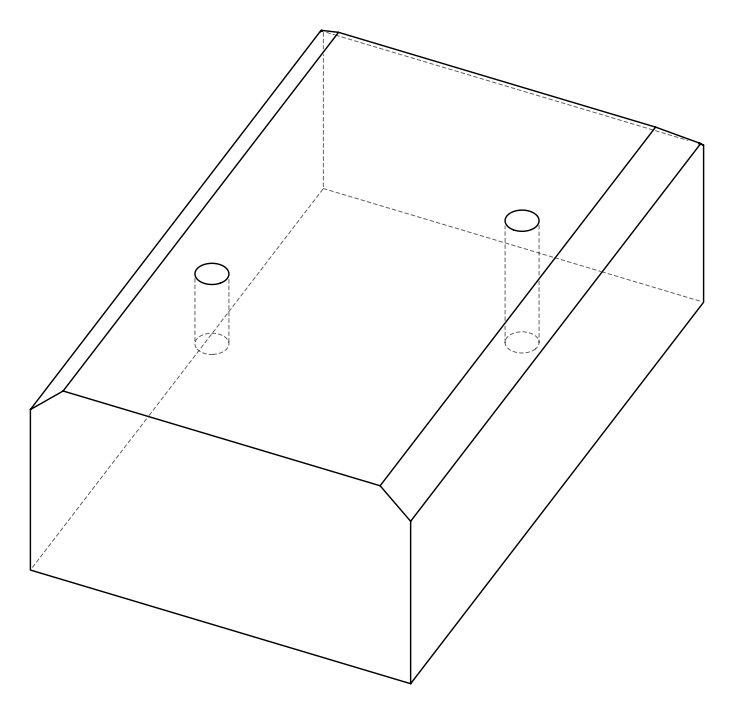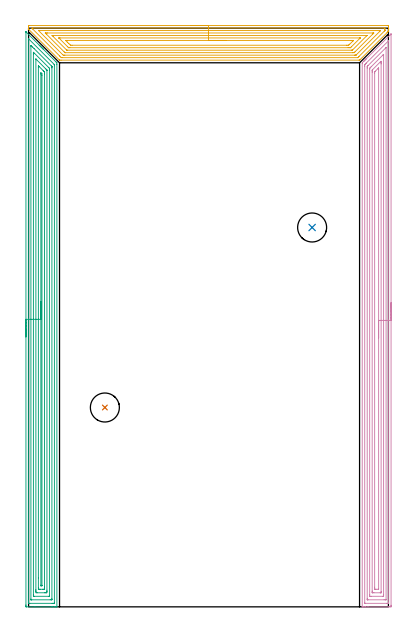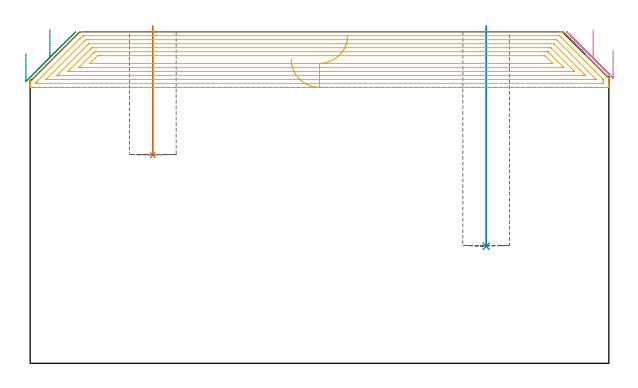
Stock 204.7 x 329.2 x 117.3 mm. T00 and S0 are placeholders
(PLAN: 5 operations, 1 tool changes, 45.2 min)
(1 INDEXABLE_INSERT_DRILL_BLIND_HOLE_FROM_SOLID | STEP1POCKET | NXT0302_004 | 0.18 min | 9289 mm3)
(2 INDEXABLE_INSERT_DRILL_BLIND_HOLE_FROM_SOLID_1 | STEP1POCKET_1 | NXT0302_004 | 0.31 min | 16167 mm3)
(3 AREA_MILL | FG_CHAMFER_SURFACE | UGT0205_001 | 18.05 min | 50916 mm3)
(4 AREA_MILL_1 | FG_CHAMFER_SURFACE_1 | UGT0205_001 | 15.59 min | 44190 mm3)
(5 AREA_MILL_2 | FG_CHAMFER_SURFACE_2 | UGT0205_001 | 11.06 min | 35825 mm3)
(TOOL NXT0302_004 | Index. Insert Drill 16.5mm [880-D1650L20-05] | D16.5 PA176 FL83 Z2)
(TOOL UGT0205_001 | Chamfer Mill 20 x 3 x 45 deg. | D20 FL50 Z2)
(OP 1 INDEXABLE_INSERT_DRILL_BLIND_HOLE_FROM_SOLID)
G17 G21 G94 G90
T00 M6
G54
G17 G0 G90 X43.4 Y113.4 S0 M3
G43 Z127.3 H1
G94 G81 G98 Z73.6 F250. R119.3
G80
M5
M2
(OP 2 INDEXABLE_INSERT_DRILL_BLIND_HOLE_FROM_SOLID_1)
G17 G21 G94 G90
T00 M6
G54
G17 G0 G90 X161.3 Y215.8 S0 M3
G43 Z127.3 H1
G94 G81 G98 Z41.4 F250. R119.3
G80
M5
M2
(OP 3 AREA_MILL)
G17 G21 G94 G90
T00 M6
G54
G17 G0 G90 X-1.5 Y153.55 S1061 M3
G43 Z127.3 H0
Z109.7
G94 G1 Y153.588 Z108.828 F250.
Y153.702 Z107.963
Y153.891 Z107.112
Y154.153 Z106.28
Y154.487 Z105.474
Y154.89 Z104.7
Y155.358 Z103.964
Y155.89 Z103.272
Y156.479 Z102.629
Y157.122 Z102.04
Y157.814 Z101.508
Y158.55 Z101.04
Y159.324 Z100.637
Y160.13 Z100.303
Y160.962 Z100.041
Y161.813 Z99.852
Y162.678 Z99.738
Y163.55 Z99.7
Y327.085
X-1.496 Y327.086 Z99.704
X-1.486 Y327.085 Z99.713
X-1.451 Y327.051 Z99.748
X-1.064 Y326.665 Z100.134
X6.047 Y319.553 Z107.247
X6.254 Y319.347 Z107.452
X6.42 Y319.183 Z107.614
X6.58 Y319.021 Z107.778
X6.701 Y318.9 Z107.898
X6.86 Y318.743 Z108.055
X7.015 Y318.587 Z108.212
X7.147 Y318.454 Z108.345
X7.3 Y318.302 Z108.495
X7.449 Y318.152 Z108.646
X7.593 Y318.008 Z108.791
X7.74 Y317.862 Z108.936
X7.883 Y317.718 Z109.08
X8.04 Y317.561 Z109.238
X8.18 Y317.422 Z109.376
X8.317 Y317.284 Z109.515
X8.486 Y317.115 Z109.684
X12.504 Y313.097 Z113.702
X15.664 Y309.937 Z116.863
X16.071 Y309.526 Z117.271
X16.093 Y309.5 Z117.293
X16.1 Y308.633 Z117.3
Y0.164
X16.094 Y0.01 Z117.293
X15.779 Y0. Z116.978
X15.43 Z116.63
X14.783 Z115.978
X13.579 Z114.776
X13.022 Z114.216
X3.617 Z104.814
X-1.064 Y0.001 Z100.134
X-1.273 Y0.004 Z99.925
X-1.492 Y0.01 Z99.706
X-1.495 Y0.173 Z99.703
X-1.499 Y0.611 Z99.701
X-1.5 Y1.053 Z99.7
Y163.55
X-0.086 Z101.114
X-0.085 Y322.918 Z101.115
X-0.081 Y323.194 Z101.119
X-0.079 Y323.214 Z101.121
X-0.065 Y323.205 Z101.135
X-0.027 Y323.174 Z101.173
X0.009 Y323.141 Z101.209
X14.517 Y308.633 Z115.717
X14.605 Y308.541 Z115.805
X14.658 Y308.482 Z115.858
X14.679 Y308.454 Z115.879
X14.681 Y308.434 Z115.881
X14.684 Y308.236 Z115.884
X14.686 Y307.839 Z115.886
X14.685 Y2.496 Z115.885
X14.684 Y2.396 Z115.884
X14.677 Y2.01 Z115.877
X14.291 Y2.002 Z115.491
X13.903 Y2.001 Z115.103
X13.413 Y2. Z114.613
X0.697 Y2.001 Z101.897
X0.204 Y2.003 Z101.404
X0.005 Y2.01 Z101.205
X-0.079 Y2.037 Z101.121
X-0.084 Y2.296 Z101.116
X-0.085 Y2.396 Z101.115
X-0.086 Y3.19 Z101.114
Y163.55
X1.328 Z102.528
X1.329 Y318.706 Z102.529
X1.333 Y319.347 Z102.533
X1.334 Y319.35 Z102.534
X1.348 Y319.347 Z102.548
X1.577 Y319.121 Z102.777
X2.247 Y318.454 Z103.447
X3.14 Y317.561 Z104.34
X13.022 Y307.678 Z114.222
X13.225 Y307.467 Z114.425
X13.248 Y307.441 Z114.448
X13.264 Y307.4 Z114.464
X13.268 Y307.268 Z114.468
X13.27 Y307.1 Z114.47
X13.271 Y306.847 Z114.471
Y306.595
Y4.823
X13.266 Y4.182 Z114.466
X13.264 Y4.057 Z114.464
X13.256 Y4.01 Z114.456
X13.198 Y4.004 Z114.398
X13.022 Y4.002 Z114.222
X12.321 Y4. Z113.521
X1.757 Z102.957
X1.577 Y4.002 Z102.777
X1.398 Y4.006 Z102.598
X1.349 Y4.01 Z102.549
X1.335 Y4.017 Z102.535
X1.333 Y4.031 Z102.533
X1.33 Y4.098 Z102.53
X1.329 Y4.182 Z102.529
X1.328 Y4.434 Z102.528
Y163.55
X2.743 Z103.943
Y314.593
X2.745 Y314.883 Z103.945
X2.75 Y315.48 Z103.95
X3.338 Y314.912 Z104.538
X3.368 Y314.883 Z104.568
X11.404 Y306.847 Z112.604
X11.549 Y306.698 Z112.749
X11.85 Y306.389 Z113.05
X11.853 Y306.247 Z113.053
X11.855 Y305.955 Z113.055
X11.857 Y305.351 Z113.057
Y305.062
Y6.257
X11.855 Y6.055 Z113.055
X11.853 Y6.021 Z113.053
X11.85 Y6.011 Z113.05
X11.844 Y6.008 Z113.044
X11.792 Y6.003 Z112.992
X11.686 Y6.001 Z112.886
X3.306 Y6. Z104.506
X2.911 Y6.002 Z104.111
X2.812 Y6.004 Z104.012
X2.764 Y6.01 Z103.964
X2.749 Y6.013 Z103.949
X2.748 Y6.028 Z103.948
X2.745 Y6.128 Z103.945
X2.743 Y6.571 Z103.943
Y6.86
Y163.55
X4.157 Z105.357
Y311.374
X4.158 Y311.437 Z105.358
X4.161 Y311.562 Z105.361
X4.164 Y311.627 Z105.364
X4.178 Y311.616 Z105.378
X4.219 Y311.58 Z105.419
X4.49 Y311.311 Z105.69
X9.847 Y305.955 Z111.047
X10.381 Y305.412 Z111.581
X10.42 Y305.37 Z111.62
X10.436 Y305.33 Z111.636
X10.439 Y305.249 Z111.639
X10.442 Y305.124 Z111.642
X10.443 Y9.476 Z111.643
X10.439 Y8.646 Z111.639
X10.437 Y8.59 Z111.637
X10.381 Y8.01 Z111.581
X10.134 Y8.004 Z111.334
X9.501 Y8.001 Z110.701
X9.257 Y8. Z110.457
X4.854 Y8.002 Z106.054
X4.219 Y8.01 Z105.419
X4.164 Y8.646 Z105.364
X4.16 Y8.705 Z105.36
X4.157 Y9.539 Z105.357
Y9.601
Y163.55
X5.571 Z106.771
Y306.847
X5.572 Y307.26 Z106.772
X5.577 Y307.74 Z106.777
X5.578 Y307.76 Z106.778
X5.606 Y307.74 Z106.806
X5.979 Y307.371 Z107.179
X8.29 Y305.062 Z109.49
X8.621 Y304.727 Z109.821
X8.896 Y304.444 Z110.096
X9.022 Y304.302 Z110.222
X9.024 Y304.169 Z110.224
X9.027 Y303.756 Z110.227
X9.029 Y303.276 Z110.229
Y302.862
Y11.324
X9.028 Y10.911 Z110.228
X9.025 Y10.432 Z110.225
X9.022 Y10.025 Z110.222
X8.621 Y10.01 Z109.821
X8.163 Y10.002 Z109.363
X6.86 Y10.001 Z108.06
X6.403 Y10.002 Z107.603
X5.979 Y10.01 Z107.179
X5.578 Y10.027 Z106.778
X5.575 Y10.432 Z106.775
X5.572 Y10.845 Z106.772
X5.571 Y16.483 Z106.771
Y163.55
X6.985 Z108.185
X6.986 Y303.148 Z108.186
Y303.276
X6.992 Y303.895 Z108.192
X7.608 Y303.276 Z108.808
X7.614 Y302.383 Z108.814
Y12.217
X7.611 Y12.058 Z108.811
X7.608 Y12.02 Z108.808
X7.606 Y12.01 Z108.806
X7.585 Y12.007 Z108.785
X7.514 Y12.003 Z108.714
X7.407 Y12.001 Z108.607
X7.073 Z108.273
X7.019 Y12.003 Z108.219
X7.003 Y12.007 Z108.203
X6.992 Y12.011 Z108.192
X6.99 Y12.033 Z108.19
X6.987 Y12.088 Z108.187
X6.986 Y12.217 Z108.186
X6.985 Y12.344 Z108.185
Y163.55
Y164.422 Z108.223
Y165.286 Z108.337
Y166.138 Z108.526
Y166.97 Z108.788
Y167.776 Z109.122
Y168.55 Z109.525
Y169.286 Z109.994
Y169.978 Z110.525
Y170.621 Z111.114
Y171.21 Z111.757
Y171.741 Z112.449
Y172.21 Z113.185
Y172.613 Z113.959
Y172.947 Z114.765
Y173.209 Z115.597
Y173.398 Z116.449
Y173.512 Z117.314
Y173.55 Z118.185
G0 Z127.3
M5
M2
(OP 4 AREA_MILL_1)
G17 G21 G94 G90
T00 M6
G54
G17 G0 G90 X206.2 Y172.95 S1061 M3
G43 Z127.3 H0
Z110.9
G94 G1 Y172.912 Z110.028 F250.
Y172.798 Z109.164
Y172.609 Z108.312
Y172.347 Z107.48
Y172.013 Z106.674
Y171.61 Z105.9
Y171.141 Z105.164
Y170.61 Z104.472
Y170.021 Z103.829
Y169.378 Z103.24
Y168.686 Z102.708
Y167.95 Z102.24
Y167.176 Z101.837
Y166.37 Z101.503
Y165.538 Z101.241
Y164.686 Z101.052
Y163.821 Z100.938
Y162.95 Z100.9
Y0.914
X206.199 Y0.632 Z100.901
X206.193 Y0.027 Z100.904
X206.192 Y0.007 Z100.906
X205.589 Y0.003 Z101.508
X204.959 Y0. Z102.139
X193.089 Z114.006
X191.672 Z115.425
X191.304 Z115.792
X190.567 Z116.532
X190.304 Z116.796
X189.868 Z117.224
X189.833 Z117.258
X189.803 Y0.009 Z117.288
X189.8 Y0.184 Z117.3
Y309.171
X189.805 Y309.503 Z117.29
X189.946 Y309.648 Z117.15
X190.663 Y310.363 Z116.436
X190.708 Y310.41 Z116.389
X190.754 Y310.455 Z116.345
X190.961 Y310.661 Z116.138
X191.006 Y310.707 Z116.091
X191.051 Y310.752 Z116.048
X191.259 Y310.959 Z115.84
X191.304 Y311.005 Z115.793
X191.349 Y311.049 Z115.75
X191.557 Y311.257 Z115.542
X191.601 Y311.303 Z115.496
X191.646 Y311.346 Z115.453
X191.855 Y311.555 Z115.244
X191.899 Y311.6 Z115.198
X191.943 Y311.643 Z115.156
X192.153 Y311.854 Z114.946
X205.568 Y325.268 Z101.531
X206.036 Y325.737 Z101.061
X206.168 Y325.864 Z100.93
X206.194 Y325.882 Z100.904
X206.199 Y325.864 Z100.899
X206.2 Y162.95 Z100.9
X204.786 Z102.314
Y2.331
X204.785 Y2.241 Z102.315
X204.781 Y2.062 Z102.319
X204.779 Y2.016 Z102.321
X204.772 Y2.009 Z102.328
X204.748 Y2.006 Z102.352
X204.696 Y2.003 Z102.404
X204.223 Y2. Z102.877
X203.803 Z103.297
X191.304 Y2.001 Z115.796
X191.244 Y2.003 Z115.856
X191.227 Y2.006 Z115.873
X191.223 Y2.008 Z115.877
X191.221 Y2.033 Z115.879
X191.217 Y2.151 Z115.883
X191.214 Y2.51 Z115.886
Y307.472
X191.216 Y308.276 Z115.884
X191.217 Y308.363 Z115.883
X191.221 Y308.45 Z115.879
X191.304 Y308.542 Z115.796
X191.614 Y308.86 Z115.486
X191.92 Y309.171 Z115.18
X192.058 Y309.309 Z115.042
X204.696 Y321.946 Z102.404
X204.74 Y321.988 Z102.36
X204.774 Y322.017 Z102.326
X204.778 Y322.018 Z102.322
X204.78 Y322.009 Z102.32
X204.783 Y321.96 Z102.317
X204.785 Y321.781 Z102.315
X204.786 Y321.691 Z102.314
Y162.95
X203.372 Z103.728
X203.371 Y4.209 Z103.729
X203.37 Y4.094 Z103.73
X203.367 Y4.037 Z103.733
X203.365 Y4.016 Z103.735
X203.327 Y4.01 Z103.773
X203.117 Y4.002 Z103.983
X202.911 Y4.001 Z104.189
X202.226 Y4. Z104.874
X193.089 Y4.001 Z114.011
X192.881 Y4.002 Z114.219
X192.742 Y4.006 Z114.358
X192.637 Y4.01 Z114.463
X192.635 Y4.056 Z114.465
X192.632 Y4.209 Z114.468
X192.629 Y4.67 Z114.471
Y306.488
X192.631 Y306.947 Z114.469
X192.635 Y307.382 Z114.465
X192.644 Y307.433 Z114.456
X192.685 Y307.479 Z114.415
X192.752 Y307.55 Z114.348
X192.836 Y307.636 Z114.264
X193.089 Y307.89 Z114.011
X203.344 Y318.143 Z103.756
X203.361 Y318.157 Z103.739
X203.368 Y318.159 Z103.732
X203.369 Y318.157 Z103.731
X203.371 Y318.141 Z103.729
Y318.114
X203.372 Y162.95 Z103.728
X201.957 Z105.143
Y6.892
X201.952 Y6.063 Z105.148
X201.951 Y6.012 Z105.149
X201.904 Y6.008 Z105.196
X201.793 Y6.004 Z105.307
X201.57 Y6.001 Z105.53
X194.875 Y6. Z112.225
X194.429 Y6.001 Z112.671
X194.207 Y6.004 Z112.893
X194.096 Y6.008 Z113.004
X194.05 Y6.012 Z113.05
X194.043 Y6.892 Z113.057
Y306.01
X194.045 Y306.219 Z113.055
X194.047 Y306.322 Z113.053
X194.05 Y306.372 Z113.05
X194.065 Y306.405 Z113.035
X194.141 Y306.488 Z112.959
X194.507 Y306.857 Z112.594
X194.875 Y307.226 Z112.225
X201.366 Y313.717 Z105.734
X201.657 Y314.004 Z105.443
X201.945 Y314.285 Z105.155
X201.95 Y314.287 Z105.15
X201.952 Y314.261 Z105.148
X201.955 Y314.182 Z105.145
X201.957 Y314.022 Z105.143
Y313.703
Y162.95
X200.543 Z106.557
Y8.68
X200.542 Y8.37 Z106.558
X200.538 Y8.058 Z106.562
X200.536 Y8.021 Z106.564
X200.527 Y8.01 Z106.573
X200.487 Y8.006 Z106.613
X200.402 Y8.003 Z106.698
X200.232 Y8.001 Z106.868
X200.019 Y8. Z107.081
X196.447 Z110.653
X195.768 Y8.002 Z111.332
X195.551 Y8.004 Z111.549
X195.475 Y8.01 Z111.625
X195.464 Y8.032 Z111.636
X195.461 Y8.093 Z111.639
X195.458 Y8.68 Z111.642
X195.457 Y8.992 Z111.643
Y304.116
X195.458 Y304.699 Z111.642
X195.46 Y305.008 Z111.64
X195.464 Y305.301 Z111.636
X195.475 Y305.365 Z111.625
X195.73 Y305.632 Z111.37
X200.163 Y310.065 Z106.937
X200.199 Y310.098 Z106.901
X200.232 Y310.126 Z106.868
X200.536 Y310.36 Z106.564
X200.54 Y310.065 Z106.56
X200.542 Y309.755 Z106.558
X200.543 Y309.171 Z106.557
Y308.859
Y162.95
X199.129 Z107.971
X199.128 Y10.469 Z107.972
X199.126 Y10.127 Z107.974
X199.123 Y10.043 Z107.977
X199.121 Y10.01 Z107.979
X199.07 Y10.007 Z108.03
X198.913 Y10.002 Z108.187
X197.554 Y10.001 Z109.546
X197.127 Y10.002 Z109.973
X196.922 Y10.01 Z110.178
X196.878 Y10.013 Z110.222
X196.876 Y10.089 Z110.224
X196.873 Y10.257 Z110.227
X196.872 Y10.469 Z110.228
X196.871 Y11.153 Z110.229
Y303.594
X196.872 Y303.805 Z110.228
X196.876 Y304.146 Z110.224
X196.878 Y304.312 Z110.222
X196.959 Y304.4 Z110.141
X197.248 Y304.699 Z109.852
X198.741 Y306.192 Z108.359
X199.04 Y306.488 Z108.06
X199.063 Y306.504 Z108.037
X199.122 Y306.488 Z107.978
X199.125 Y306.233 Z107.975
X199.128 Y305.805 Z107.972
X199.129 Y162.95 Z107.971
Y162.078 Z108.009
Y161.213 Z108.123
Y160.362 Z108.312
Y159.53 Z108.574
Y158.724 Z108.908
Y157.95 Z109.311
Y157.214 Z109.78
Y156.522 Z110.311
Y155.879 Z110.9
Y155.289 Z111.543
Y154.758 Z112.235
Y154.29 Z112.971
Y153.887 Z113.745
Y153.553 Z114.551
Y153.291 Z115.383
Y153.102 Z116.235
Y152.988 Z117.1
Y152.95 Z117.971
G0 Z127.3
M5
M2
(OP 5 AREA_MILL_2)
G17 G21 G94 G90
T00 M6
G54
G17 G0 G90 X92.35 Y330.7 S1061 M3
G43 Z127.3 H0
Z107.6
G94 G1 X92.388 Z106.728 F250.
X92.502 Z105.864
X92.691 Z105.012
X92.953 Z104.18
X93.287 Z103.374
X93.69 Z102.6
X94.158 Z101.864
X94.69 Z101.172
X95.279 Z100.529
X95.922 Z99.94
X96.614 Z99.409
X97.35 Z98.94
X98.124 Z98.537
X98.93 Z98.203
X99.762 Z97.941
X100.614 Z97.752
X101.478 Z97.638
X102.35 Z97.6
X204.094
X204.273 Y330.698 Z97.602
X204.698 Y330.691 Z97.605
X204.7 Y330.484 Z97.813
Y330.167 Z98.13
Y329.597 Z98.7
Y329.279 Z99.016
Y328.644 Z99.655
Y327.636 Z100.664
Y327.521 Z100.778
X204.699 Y327.404 Z100.893
X204.689 Y327.39 Z100.908
X204.453 Y327.153 Z101.147
X204.272 Y326.972 Z101.328
X203.919 Y326.617 Z101.679
X188.497 Y311.196 Z117.103
X188.394 Y311.097 Z117.202
X188.295 Y311.004 Z117.29
X188.029 Y311. Z117.3
X18.456
X17.637 Y311.006 Z117.294
X17.6 Y311.007 Z117.293
X17.563 Y311.036 Z117.263
X0.144 Y328.456 Z99.843
X0.112 Y328.486 Z99.811
X0.01 Y328.598 Z99.694
X0.002 Y328.707 Z99.586
X0. Y328.993 Z99.305
Y329.027 Z99.272
Y329.531 Z98.768
Y330.167 Z98.129
Y330.484 Z97.813
X0.002 Y330.691 Z97.605
X0.16 Y330.7 Z97.6
X102.35
Y329.286 Z99.014
X202.303
X202.69 Y329.279 Z99.021
X202.697 Y328.894 Z99.406
X202.699 Y328.392 Z99.908
X202.698 Y328.005 Z100.295
X202.692 Y327.879 Z100.421
X202.689 Y327.85 Z100.45
X202.674 Y327.831 Z100.469
X202.634 Y327.787 Z100.513
X202.355 Y327.505 Z100.795
X188.029 Y313.179 Z115.121
X187.646 Y312.801 Z115.499
X187.259 Y312.421 Z115.879
X187.143 Y312.415 Z115.885
X187.137 Y312.414 Z115.886
X19.355
X18.641 Y312.421 Z115.879
X18.456 Y312.599 Z115.701
X17.742 Y313.308 Z114.992
X17.563 Y313.486 Z114.814
X2.391 Y328.66 Z99.64
X2.086 Y328.973 Z99.327
X2.012 Y329.05 Z99.25
X2.01 Y329.15 Z99.15
Y329.279 Z99.021
X2.385 Y329.286 Z99.014
X102.35
Y327.872 Z100.428
X199.631 Y327.871 Z100.429
X200.157 Y327.87 Z100.43
X200.202 Y327.868 Z100.432
X200.252 Y327.863 Z100.437
X200.209 Y327.817 Z100.483
X199.905 Y327.505 Z100.795
X186.595 Y314.195 Z114.105
X186.419 Y314.021 Z114.279
X186.244 Y313.85 Z114.45
X186.177 Y313.835 Z114.465
X186.113 Y313.832 Z114.468
X185.982 Y313.83 Z114.47
X185.72 Y313.829 Z114.471
X185.352 Y313.828 Z114.472
X20.609 Y313.829 Z114.471
X20.241 Y313.831 Z114.469
X19.71 Y313.836 Z114.464
X19.348 Y314.154 Z114.146
X19.305 Y314.195 Z114.105
X5.686 Y327.815 Z100.485
X5.642 Y327.861 Z100.439
X5.638 Y327.869 Z100.431
X5.639 Y327.87 Z100.43
X5.656 Y327.871 Z100.429
X102.35 Y327.872 Z100.428
Y326.457 Z101.843
X195.889
X196.062 Y326.455 Z101.845
X196.228 Y326.452 Z101.848
X196.384 Y326.445 Z101.855
X196.312 Y326.368 Z101.932
X196.167 Y326.218 Z102.082
X196.062 Y326.11 Z102.19
X195.871 Y325.92 Z102.38
X185.637 Y315.687 Z112.613
X185.352 Y315.406 Z112.894
X185.184 Y315.249 Z113.051
X184.459 Y315.244 Z113.056
X184.298 Y315.243 Z113.057
X20.972
X20.789 Y315.245 Z113.055
X20.745 Y315.247 Z113.053
X20.725 Y315.249 Z113.051
X20.692 Y315.269 Z113.031
X20.51 Y315.445 Z112.855
X20.241 Y315.709 Z112.591
X10.218 Y325.73 Z102.57
X9.531 Y326.419 Z101.881
X9.511 Y326.444 Z101.856
X9.51 Y326.446 Z101.854
X9.531 Y326.45 Z101.85
X9.696 Y326.453 Z101.847
X10.423 Y326.457 Z101.843
X10.585
X102.35
Y325.043 Z103.257
X192.29
X192.366 Y325.042 Z103.258
X192.492 Y325.038 Z103.262
X192.52 Y325.036 Z103.264
X192.507 Y325.014 Z103.286
X192.492 Y324.992 Z103.308
X192.418 Y324.916 Z103.384
X192.345 Y324.843 Z103.457
X184.359 Y316.857 Z111.443
X184.197 Y316.702 Z111.598
X184.165 Y316.674 Z111.626
X184.149 Y316.664 Z111.636
X184.103 Y316.662 Z111.638
X183.97 Y316.659 Z111.641
X183.768 Y316.657 Z111.643
X183.567
X22.026 Y316.658 Z111.642
X21.825 Y316.66 Z111.64
X21.768 Y316.664 Z111.636
X21.743 Y316.667 Z111.633
X21.727 Y316.679 Z111.621
X21.664 Y316.738 Z111.562
X21.542 Y316.857 Z111.443
X13.993 Y324.405 Z103.895
X13.559 Y324.843 Z103.457
X13.416 Y324.991 Z103.309
X13.376 Y325.034 Z103.266
X13.457 Y325.037 Z103.263
X13.591 Y325.041 Z103.259
X13.792 Y325.043 Z103.257
X13.993
X102.35
Y323.629 Z104.671
X188.358 Y323.628 Z104.672
X188.534 Y323.626 Z104.674
X188.647 Y323.622 Z104.678
X188.662 Y323.621 Z104.679
X188.654 Y323.61 Z104.69
X188.628 Y323.579 Z104.721
X188.589 Y323.537 Z104.763
X188.52 Y323.468 Z104.832
X183.567 Y318.514 Z109.786
X183.179 Y318.13 Z110.17
X183.143 Y318.097 Z110.203
X183.123 Y318.082 Z110.218
X183.096 Y318.078 Z110.222
X182.956 Y318.075 Z110.225
X182.674 Y318.072 Z110.228
X182.345 Y318.071 Z110.229
X181.782
X23.482
X22.918 Y318.074 Z110.226
X22.838 Y318.076 Z110.224
X22.793 Y318.078 Z110.222
X22.75 Y318.11 Z110.19
X22.571 Y318.284 Z110.016
X22.217 Y318.632 Z109.668
X17.563 Y323.284 Z105.016
X17.369 Y323.482 Z104.818
X17.275 Y323.581 Z104.719
X17.239 Y323.621 Z104.679
X17.256 Y323.622 Z104.678
X17.563 Y323.626 Z104.674
X17.893 Y323.628 Z104.672
X102.35 Y323.629 Z104.671
Y322.215 Z106.085
X183.533
X184.427 Y322.213 Z106.087
X184.459 Y322.211 Z106.089
X184.772 Y322.181 Z106.119
X184.619 Y322.022 Z106.278
X184.459 Y321.857 Z106.443
X182.674 Y320.072 Z108.228
X182.395 Y319.797 Z108.503
X182.11 Y319.519 Z108.781
X181.812 Y319.489 Z108.811
X181.782 Y319.488 Z108.812
X180.923 Y319.485 Z108.815
X24.703
X23.839 Y319.491 Z108.809
X23.811 Y319.493 Z108.807
X23.783 Y319.519 Z108.781
X22.918 Y320.379 Z107.921
X22.026 Y321.271 Z107.029
X21.133 Y322.166 Z106.134
X21.123 Y322.181 Z106.119
X21.107 Y322.208 Z106.092
X22.026 Y322.215 Z106.085
X102.35
X103.222 Z106.123
X104.086 Z106.237
X104.938 Z106.426
X105.77 Z106.688
X106.576 Z107.022
X107.35 Z107.425
X108.086 Z107.894
X108.778 Z108.425
X109.421 Z109.014
X110.01 Z109.657
X110.542 Z110.35
X111.01 Z111.085
X111.413 Z111.859
X111.747 Z112.665
X112.009 Z113.497
X112.198 Z114.349
X112.312 Z115.214
X112.35 Z116.085
G0 Z127.3
M5
M2
